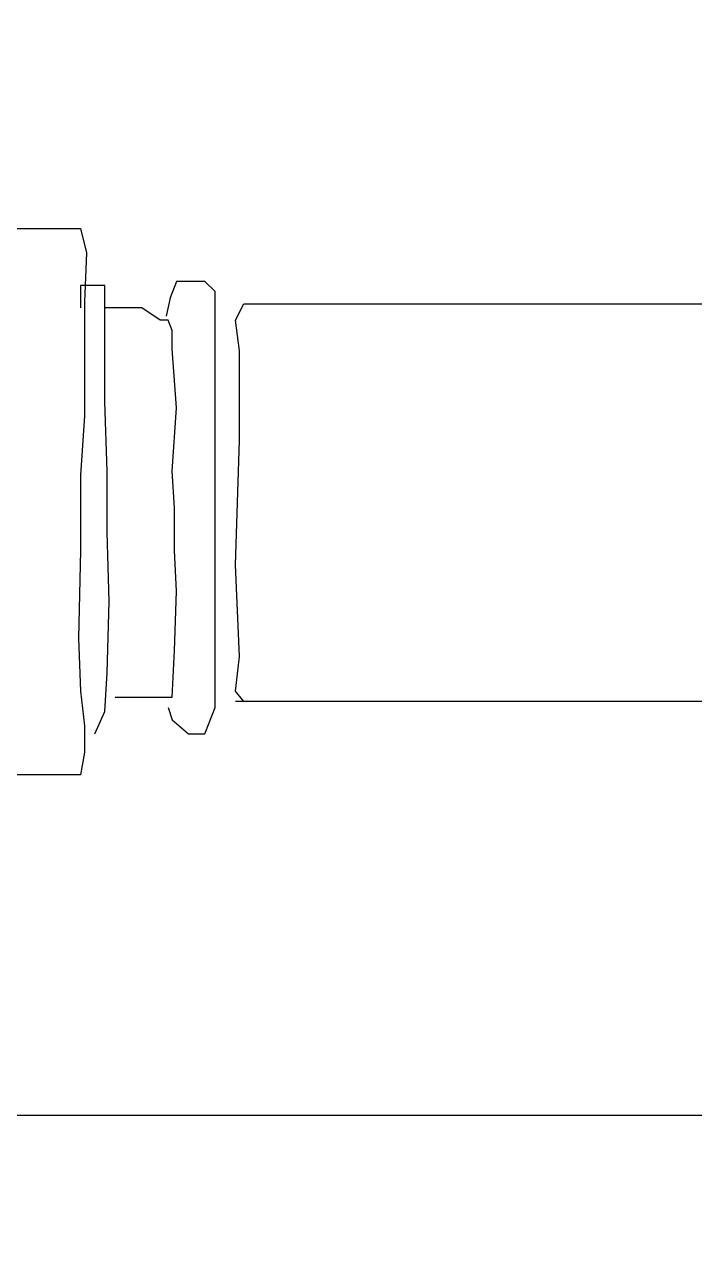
# Model space of a CAD drawing. Extents: x 747954 to 748544, y 4316381 to 4317408.
# Drawn here: x 747985.58 to 747988.87, y 4317247.51 to 4317253.49 of the extents above; entities that cross this region are included whole.
import ezdxf

# ---------------------------------------------------------------- set-up
doc = ezdxf.new("R2010")
doc.units = 0
doc.layers.get('0').update_dxf_attribs({"linetype": 'CONTINUOUS'})

msp = doc.modelspace()

# ---------------------------------------------------------------- linework, layer by layer
at = {"color": 0, "linetype": 'CONTINUOUS'}
for p, q in [((747985.5, 4317252.49), (747985.66, 4317252.49)), ((747985.5, 4317252.49), (747985.66, 4317252.49)), ((747985.66, 4317252.49), (747985.8, 4317252.49)), ((747985.66, 4317252.49), (747985.8, 4317252.49)), ((747985.8, 4317252.49), (747985.86, 4317252.49)), ((747985.8, 4317252.49), (747985.86, 4317252.49)), ((747985.86, 4317252.49), (747985.89, 4317252.37)), ((747985.86, 4317252.49), (747985.89, 4317252.37)), ((747985.89, 4317252.37), (747985.88, 4317252.13)), ((747985.89, 4317252.37), (747985.88, 4317252.13)), ((747985.89, 4317252.21), (747985.86, 4317252.21)), ((747985.86, 4317252.21), (747985.86, 4317252.15)), ((747985.89, 4317252.21), (747985.86, 4317252.21)), ((747985.86, 4317252.21), (747985.86, 4317252.15)), ((747985.93, 4317252.21), (747985.89, 4317252.21)), ((747985.93, 4317252.21), (747985.89, 4317252.21)), ((747985.98, 4317252.21), (747985.93, 4317252.21)), ((747985.98, 4317252.21), (747985.93, 4317252.21)), ((747985.98, 4317252.15), (747985.98, 4317252.21)), ((747985.98, 4317252.15), (747985.98, 4317252.21)), ((747986.33, 4317252.23), (747986.3, 4317252.15)), ((747986.33, 4317252.23), (747986.3, 4317252.15)), ((747986.39, 4317252.23), (747986.33, 4317252.23)), ((747986.39, 4317252.23), (747986.33, 4317252.23)), ((747986.47, 4317252.23), (747986.39, 4317252.23)), ((747986.47, 4317252.23), (747986.39, 4317252.23)), ((747986.52, 4317252.18), (747986.47, 4317252.23)), ((747986.52, 4317252.18), (747986.47, 4317252.23)), ((747985.86, 4317252.15), (747985.86, 4317252.1)), ((747985.86, 4317252.15), (747985.86, 4317252.1)), ((747985.88, 4317252.13), (747985.88, 4317251.88)), ((747985.88, 4317252.13), (747985.88, 4317251.88)), ((747985.98, 4317252.04), (747985.98, 4317252.15)), ((747985.98, 4317252.04), (747985.98, 4317252.15)), ((747986.3, 4317252.15), (747986.28, 4317252.06)), ((747986.3, 4317252.15), (747986.28, 4317252.06)), ((747986.52, 4317251.99), (747986.52, 4317252.18)), ((747986.52, 4317251.99), (747986.52, 4317252.18)), ((747986.02, 4317252.1), (747985.98, 4317252.1)), ((747986.02, 4317252.1), (747985.98, 4317252.1)), ((747986.09, 4317252.1), (747986.02, 4317252.1)), ((747986.09, 4317252.1), (747986.02, 4317252.1)), ((747986.16, 4317252.1), (747986.09, 4317252.1)), ((747986.16, 4317252.1), (747986.09, 4317252.1)), ((747986.25, 4317252.04), (747986.16, 4317252.1)), ((747986.25, 4317252.04), (747986.16, 4317252.1)), ((747986.62, 4317252.04), (747986.66, 4317252.12)), ((747986.62, 4317252.04), (747986.66, 4317252.12)), ((747986.66, 4317252.12), (747986.86, 4317252.12)), ((747986.66, 4317252.12), (747986.86, 4317252.12)), ((747986.86, 4317252.12), (747987.6, 4317252.12)), ((747986.86, 4317252.12), (747987.6, 4317252.12)), ((747987.6, 4317252.12), (747988.55, 4317252.12)), ((747987.6, 4317252.12), (747988.55, 4317252.12)), ((747988.55, 4317252.12), (747988.97, 4317252.12)), ((747988.55, 4317252.12), (747988.97, 4317252.12)), ((747985.98, 4317251.89), (747985.98, 4317252.04)), ((747985.98, 4317251.89), (747985.98, 4317252.04)), ((747986.29, 4317252.04), (747986.25, 4317252.04)), ((747986.29, 4317252.04), (747986.25, 4317252.04)), ((747986.31, 4317251.99), (747986.29, 4317252.04)), ((747986.31, 4317251.99), (747986.29, 4317252.04)), ((747986.64, 4317251.89), (747986.62, 4317252.04)), ((747986.64, 4317251.89), (747986.62, 4317252.04)), ((747986.31, 4317251.9), (747986.31, 4317251.99)), ((747986.31, 4317251.9), (747986.31, 4317251.99)), ((747986.52, 4317251.79), (747986.52, 4317251.99)), ((747986.52, 4317251.79), (747986.52, 4317251.99)), ((747985.98, 4317251.64), (747985.98, 4317251.89)), ((747985.98, 4317251.64), (747985.98, 4317251.89)), ((747986.33, 4317251.61), (747986.31, 4317251.9)), ((747986.33, 4317251.61), (747986.31, 4317251.9)), ((747986.64, 4317251.45), (747986.64, 4317251.89)), ((747986.64, 4317251.45), (747986.64, 4317251.89)), ((747985.88, 4317251.88), (747985.88, 4317251.57)), ((747985.88, 4317251.88), (747985.88, 4317251.57)), ((747986.52, 4317251.39), (747986.52, 4317251.79)), ((747986.52, 4317251.39), (747986.52, 4317251.79)), ((747985.99, 4317251.3), (747985.98, 4317251.64)), ((747985.99, 4317251.3), (747985.98, 4317251.64)), ((747986.31, 4317251.3), (747986.33, 4317251.61)), ((747986.31, 4317251.3), (747986.33, 4317251.61)), ((747985.88, 4317251.57), (747985.86, 4317251.28)), ((747985.88, 4317251.57), (747985.86, 4317251.28)), ((747986.62, 4317250.84), (747986.64, 4317251.45)), ((747986.62, 4317250.84), (747986.64, 4317251.45)), ((747986.52, 4317251.03), (747986.52, 4317251.39)), ((747986.52, 4317251.03), (747986.52, 4317251.39)), ((747985.99, 4317251), (747985.99, 4317251.3)), ((747985.99, 4317251), (747985.99, 4317251.3)), ((747986.32, 4317251.12), (747986.31, 4317251.3)), ((747986.32, 4317251.12), (747986.31, 4317251.3)), ((747985.86, 4317251.28), (747985.86, 4317250.91)), ((747985.86, 4317251.28), (747985.86, 4317250.91)), ((747986.32, 4317250.91), (747986.32, 4317251.12)), ((747986.32, 4317250.91), (747986.32, 4317251.12)), ((747986, 4317250.66), (747985.99, 4317251)), ((747986, 4317250.66), (747985.99, 4317251)), ((747986.52, 4317250.74), (747986.52, 4317251.03)), ((747986.52, 4317250.74), (747986.52, 4317251.03)), ((747985.86, 4317250.91), (747985.85, 4317250.48)), ((747985.86, 4317250.91), (747985.85, 4317250.48)), ((747986.33, 4317250.71), (747986.32, 4317250.91)), ((747986.33, 4317250.71), (747986.32, 4317250.91)), ((747986.64, 4317250.39), (747986.62, 4317250.84)), ((747986.64, 4317250.39), (747986.62, 4317250.84)), ((747986.32, 4317250.42), (747986.33, 4317250.71)), ((747986.32, 4317250.42), (747986.33, 4317250.71)), ((747986.52, 4317250.39), (747986.52, 4317250.74)), ((747986.52, 4317250.39), (747986.52, 4317250.74)), ((747985.99, 4317250.31), (747986, 4317250.66)), ((747985.99, 4317250.31), (747986, 4317250.66)), ((747985.85, 4317250.48), (747985.86, 4317250.22)), ((747985.85, 4317250.48), (747985.86, 4317250.22)), ((747986.31, 4317250.19), (747986.32, 4317250.42)), ((747986.31, 4317250.19), (747986.32, 4317250.42)), ((747986.52, 4317250.14), (747986.52, 4317250.39)), ((747986.52, 4317250.14), (747986.52, 4317250.39)), ((747986.62, 4317250.22), (747986.64, 4317250.39)), ((747986.62, 4317250.22), (747986.64, 4317250.39)), ((747985.98, 4317250.12), (747985.99, 4317250.31)), ((747985.98, 4317250.12), (747985.99, 4317250.31)), ((747985.86, 4317250.22), (747985.88, 4317250.05)), ((747985.86, 4317250.22), (747985.88, 4317250.05)), ((747986.66, 4317250.17), (747986.62, 4317250.22)), ((747986.66, 4317250.17), (747986.62, 4317250.22)), ((747986.03, 4317250.19), (747986.11, 4317250.19)), ((747986.03, 4317250.19), (747986.11, 4317250.19)), ((747986.11, 4317250.19), (747986.21, 4317250.19)), ((747986.11, 4317250.19), (747986.21, 4317250.19)), ((747986.21, 4317250.19), (747986.26, 4317250.19)), ((747986.21, 4317250.19), (747986.26, 4317250.19)), ((747986.26, 4317250.19), (747986.31, 4317250.19)), ((747986.26, 4317250.19), (747986.31, 4317250.19)), ((747986.67, 4317250.17), (747986.62, 4317250.17)), ((747986.67, 4317250.17), (747986.62, 4317250.17)), ((747986.71, 4317250.17), (747986.66, 4317250.17)), ((747986.71, 4317250.17), (747986.66, 4317250.17)), ((747986.78, 4317250.17), (747986.67, 4317250.17)), ((747986.78, 4317250.17), (747986.67, 4317250.17)), ((747986.96, 4317250.17), (747986.78, 4317250.17)), ((747986.96, 4317250.17), (747986.78, 4317250.17)), ((747987.24, 4317250.17), (747986.96, 4317250.17)), ((747987.24, 4317250.17), (747986.96, 4317250.17)), ((747987.78, 4317250.17), (747987.24, 4317250.17)), ((747987.78, 4317250.17), (747987.24, 4317250.17)), ((747988.14, 4317250.17), (747987.78, 4317250.17)), ((747988.14, 4317250.17), (747987.78, 4317250.17)), ((747988.47, 4317250.17), (747988.14, 4317250.17)), ((747988.47, 4317250.17), (747988.14, 4317250.17)), ((747988.8, 4317250.17), (747988.47, 4317250.17)), ((747988.8, 4317250.17), (747988.47, 4317250.17)), ((747988.96, 4317250.17), (747988.8, 4317250.17)), ((747988.96, 4317250.17), (747988.8, 4317250.17)), ((747985.93, 4317250.01), (747985.98, 4317250.12)), ((747985.93, 4317250.01), (747985.98, 4317250.12)), ((747986.29, 4317250.14), (747986.31, 4317250.08)), ((747986.29, 4317250.14), (747986.31, 4317250.08)), ((747986.47, 4317250.01), (747986.52, 4317250.14)), ((747986.47, 4317250.01), (747986.52, 4317250.14)), ((747985.88, 4317250.05), (747985.88, 4317249.92)), ((747985.88, 4317250.05), (747985.88, 4317249.92)), ((747986.31, 4317250.08), (747986.39, 4317250.01)), ((747986.31, 4317250.08), (747986.39, 4317250.01)), ((747986.39, 4317250.01), (747986.47, 4317250.01)), ((747986.39, 4317250.01), (747986.47, 4317250.01)), ((747985.88, 4317249.92), (747985.86, 4317249.81)), ((747985.88, 4317249.92), (747985.86, 4317249.81)), ((747985.71, 4317249.81), (747985.53, 4317249.81)), ((747985.71, 4317249.81), (747985.53, 4317249.81)), ((747985.8, 4317249.81), (747985.71, 4317249.81)), ((747985.8, 4317249.81), (747985.71, 4317249.81)), ((747985.86, 4317249.81), (747985.8, 4317249.81)), ((747985.86, 4317249.81), (747985.8, 4317249.81)), ((747985.2, 4317248.14), (747987.6, 4317248.14)), ((747985.2, 4317248.14), (747987.6, 4317248.14)), ((747987.6, 4317248.14), (747989.14, 4317248.14)), ((747987.6, 4317248.14), (747989.14, 4317248.14))]:
    msp.add_line(p, q, dxfattribs=at)

# ---------------------------------------------------------------- meshes
mesh = msp.add_polyface(dxfattribs=at)
corners = [(747954.5, 4316381), (747954.5, 4316381), (747954.5, 4316571.9618), (748262.5, 4316381), (747954.5, 4316746.4935), (748544, 4316381), (747954.5, 4317407.5), (748544, 4317042.0065), (748544, 4317407.5)]
mesh.append_faces([[corners[k] for k in face] for face in [(0, 1, 3, 2), (2, 3, 5, 4), (4, 5, 7, 6), (6, 7, 8, 8)]], dxfattribs={"vtx0": -1, "vtx2": -1, "color": 0})
mesh = msp.add_polyface(dxfattribs=at)
corners = [(747964.5, 4317221), (747964.5, 4317221), (747964.5, 4317395.2713), (748245.58, 4317221), (747964.5, 4317401.5), (748245.58, 4317227.2287), (748245.58, 4317401.5)]
mesh.append_faces([[corners[k] for k in face] for face in [(0, 1, 3, 2), (2, 3, 5, 4), (4, 5, 6, 6)]], dxfattribs={"vtx0": -1, "vtx2": -1, "color": 0})

doc.saveas('drawing.dxf')
